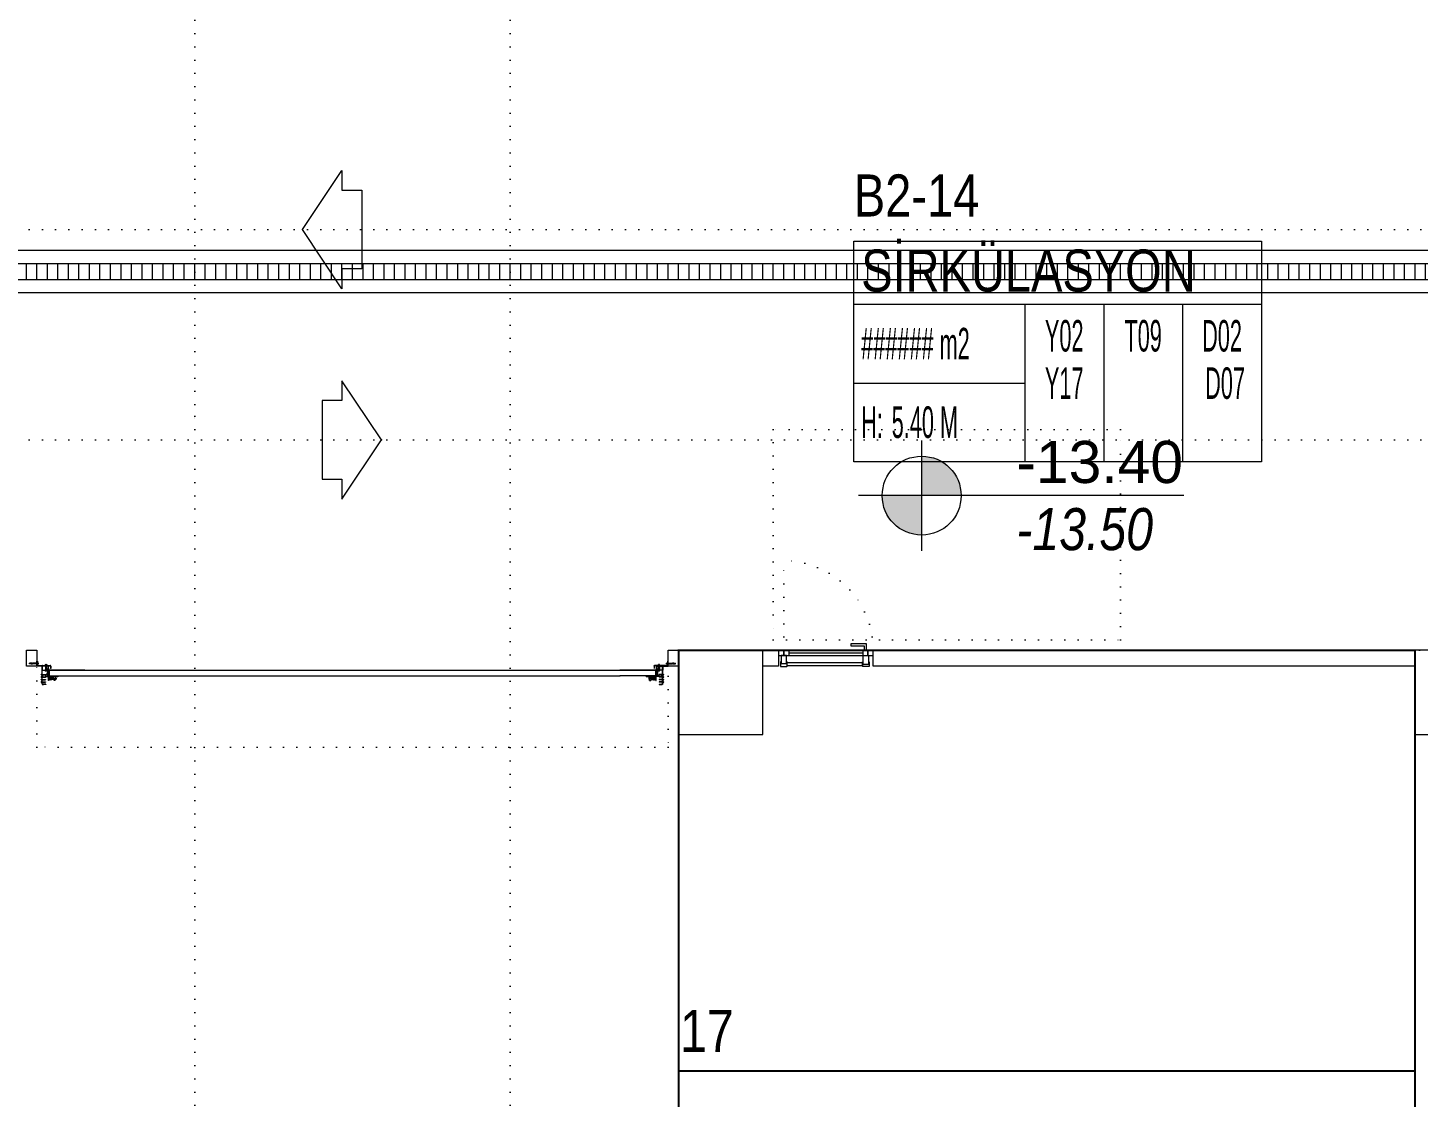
# Model space of a CAD drawing. Header units: metres. Extents: x -17822 to 152406, y -4219 to 19791.
# Drawn here: x 3041 to 4363, y 3655 to 4672 of the extents above; entities that cross this region are included whole.
import ezdxf
from ezdxf.enums import TextEntityAlignment as Align

# ---------------------------------------------------------------- set-up
doc = ezdxf.new("R2010")
doc.units = ezdxf.units.M
doc.header["$LTSCALE"] = 100
doc.header["$MEASUREMENT"] = 0
doc.linetypes.add('DOT2', pattern=[0.125, 0, -0.125])
doc.linetypes.add('HIDDEN', pattern=[0.375, 0.25, -0.125])
doc.layers.get('0').update_dxf_attribs({"color": 9, "lineweight": 9})
for name, color, linetype, lineweight in [('00', 9, 'Continuous', 9), ('01', 9, 'Continuous', 9), ('06B', 9, 'Continuous', 9), ('06D', 9, 'Continuous', 9), ('10', 9, 'Continuous', 9), ('15', 9, 'Continuous', 9), ('20', 9, 'DOT2', 9), ('21', 9, 'Continuous', 9), ('21_mahal200', 9, 'Continuous', 9)]:
    doc.layers.add(name, color=color, linetype=linetype, lineweight=lineweight)
doc.styles.add('Arial', font='arial.ttf', dxfattribs={"height": 2.5})
doc.styles.add('MuuM_TEXT-ITALIC', font='ARIALNI.TTF')
doc.styles.add('MuuM_TEXT-STANDART', font='ARIALN.TTF')

# ---------------------------------------------------------------- blocks, each defined once
blk = doc.blocks.new('p-kolon_80x80')
blk.add_lwpolyline([(-40, -40), (40, -40), (40, 40), (-40, 40)], close=True)
blk = doc.blocks.new('2.bod.sitatik')
at = {"layer": '01'}
for p in [(3700, -4590), (4400, -4590)]:
    blk.add_blockref('p-kolon_80x80', p, dxfattribs=at)
blk = doc.blocks.new('p-işyeri')
at = {"color": 0, "const_width": 2}
blk.add_lwpolyline([(200, 0), (200, 700), (-200, 700), (-200, 0)], close=True, dxfattribs=at)
blk = doc.blocks.new('p-seksiyoonel kapı profil')
for p, q in [((-6.6, 4.1), (-6.8, 4.1)), ((-6.8, -13), (-6.8, 4.1)), ((-6.6, -13), (-6.6, 4.1)), ((-6.3, 4.4), (-6.3, 4.6)), ((-6.3, 4.6), (1, 4.6)), ((-6.3, 4.4), (1, 4.4)), ((-1.4, 1.3), (-1.8, 1.6)), ((-1.8, 1.6), (-1.8, -2.4)), ((-1.8, 1.6), (-1.8, -2.4)), ((-1.4, 1.3), (-1.4, -2.4)), ((-1.2, 1.2), (-1.2, -2.4)), ((-0.7, 1.6), (-1, 1.3)), ((-1, 1.3), (-1, -2.4)), ((-0.7, 1.6), (-0.7, -2.4)), ((-0.6, 1.6), (-0.6, -2.4)), ((0, 0), (33.9, 0)), ((0, 0), (0, 0)), ((1, 4.4), (1, 4.6)), ((1.3, 4.1), (1.5, 4.1)), ((1.3, 4.1), (1.3, 1.6)), ((1.5, 1.6), (1.3, 1.6)), ((1.5, 4.1), (1.5, 1.6)), ((-7.8, -4.2), (-7.8, -3.9)), ((-7.5, -3.9), (-7.8, -3.9)), ((-7.5, -4.2), (-7.8, -4.2)), ((-7.8, -4.2), (-7.1, -4.2)), ((-7.8, -4.2), (-7.8, -4.2)), ((-7.8, -6.5), (-7.8, -6.3)), ((-7.5, -6.3), (-7.8, -6.3)), ((-7.5, -6.5), (-7.8, -6.5)), ((-7.8, -6.6), (-7.8, -6.5)), ((-7.8, -6.6), (-7.1, -6.6)), ((-7.8, -8.9), (-7.8, -8.6)), ((-7.5, -8.6), (-7.8, -8.6)), ((-7.5, -8.9), (-7.8, -8.9)), ((-7.8, -8.9), (-7.1, -8.9)), ((-7.8, -8.9), (-7.8, -8.9)), ((-7.8, -11.3), (-7.8, -11)), ((-7.5, -11), (-7.8, -11)), ((-7.5, -11.3), (-7.8, -11.3)), ((-7.8, -11.3), (-7.1, -11.3)), ((-7.8, -11.3), (-7.8, -11.3)), ((-7.5, -3.9), (-6.8, -3.9)), ((-7.5, -4.2), (-7.5, -3.9)), ((-6.8, -4.2), (-7.5, -4.2)), ((-7.5, -6.3), (-6.8, -6.3)), ((-7.5, -6.5), (-7.5, -6.3)), ((-6.8, -6.5), (-7.5, -6.5)), ((-7.5, -8.6), (-6.8, -8.6)), ((-7.5, -8.9), (-7.5, -8.6)), ((-6.8, -8.9), (-7.5, -8.9)), ((-7.5, -11), (-6.8, -11)), ((-7.5, -11.3), (-7.5, -11)), ((-6.8, -11.3), (-7.5, -11.3)), ((-7.1, -3.4), (-6.8, -3.4)), ((-7.1, -3.6), (-7.1, -3.4)), ((-7.1, -3.6), (-7.1, -3.9)), ((-6.8, -3.6), (-7.1, -3.6)), ((-7.1, -4.2), (-7.1, -4.7)), ((-6.8, -4.7), (-7.1, -4.7)), ((-7.1, -5.8), (-6.8, -5.8)), ((-7.1, -6), (-7.1, -5.8)), ((-7.1, -6), (-7.1, -6.3)), ((-6.8, -6), (-7.1, -6)), ((-7.1, -6.5), (-7.1, -7.1)), ((-6.8, -7.1), (-7.1, -7.1)), ((-7.1, -8.1), (-6.8, -8.1)), ((-7.1, -8.4), (-7.1, -8.1)), ((-7.1, -8.4), (-7.1, -8.6)), ((-6.8, -8.4), (-7.1, -8.4)), ((-7.1, -8.9), (-7.1, -9.4)), ((-6.8, -9.4), (-7.1, -9.4)), ((-7.1, -10.5), (-6.8, -10.5)), ((-7.1, -10.7), (-7.1, -10.5)), ((-7.1, -10.7), (-7.1, -11)), ((-6.8, -10.7), (-7.1, -10.7)), ((-7.1, -11.3), (-7.1, -11.8)), ((-6.8, -11.8), (-7.1, -11.8)), ((-6.8, -3.6), (-6.8, -3.4)), ((-6.8, -3.6), (-6.8, -3.9)), ((-6.8, -4.7), (-6.8, -4.2)), ((-6.8, -6), (-6.8, -5.8)), ((-6.8, -6), (-6.8, -6.3)), ((-6.8, -7.1), (-6.8, -6.6)), ((-6.8, -8.4), (-6.8, -8.1)), ((-6.8, -8.4), (-6.8, -8.6)), ((-6.8, -9.4), (-6.8, -8.9)), ((-6.8, -10.7), (-6.8, -10.5)), ((-6.8, -10.7), (-6.8, -11)), ((-6.8, -11.8), (-6.8, -11.3)), ((-6.6, -13), (-6.8, -13)), ((-6.8, -13), (-6.8, -13)), ((-6.6, -3.9), (-3.5, -3.9)), ((-6.6, -4.2), (-3.5, -4.2)), ((-6.6, -6.3), (-3.5, -6.3)), ((-6.6, -6.5), (-3.5, -6.5)), ((-6.6, -8.7), (-3.5, -8.7)), ((-6.6, -8.9), (-3.5, -8.9)), ((-6.6, -11), (-3.5, -11)), ((-6.6, -11.3), (-3.5, -11.3)), ((-3.4, -4.3), (-6, -4.3)), ((-6, -6.1), (-6, -4.3)), ((-6, -4.7), (-6, -4.7)), ((-6, -5.5), (-6, -4.7)), ((-6, -5.7), (-6, -5.5)), ((-6, -5.7), (-6, -5.7)), ((-6, -6.1), (-3.4, -6.1)), ((-3.5, -3.9), (-3.5, -4.2)), ((-3.5, -6.3), (-3.5, -6.5)), ((-3.5, -8.7), (-3.5, -8.9)), ((-3.5, -11), (-3.5, -11.3)), ((-3.4, -6.1), (-3.4, -4.3)), ((-2.1, -4.4), (-3.4, -4.4)), ((-3.4, -6), (-0.6, -6)), ((-2.1, -2.5), (-2.1, -2.4)), ((-2.1, -2.4), (-0.6, -2.4)), ((-2.1, -2.5), (-0.6, -2.5)), ((-2.1, -4.8), (-2.1, -2.5)), ((-2.1, -4.8), (-0.6, -4.8)), ((-1.6, -3.4), (-1.7, -3.6)), ((-1.7, -3.6), (-1.7, -3.7)), ((-1.7, -3.6), (-1.7, -3.8)), ((-1.7, -3.7), (-1.7, -3.9)), ((-1.7, -3.8), (-1.6, -3.9)), ((-1.7, -3.9), (-1.6, -4)), ((-1.4, -3.3), (-1.6, -3.3)), ((-1.6, -3.3), (-1.6, -3.4)), ((-1.6, -3.8), (-1.4, -3.6)), ((-1.6, -3.9), (-1.5, -4)), ((-1.6, -4), (-1.5, -4.1)), ((-1.5, -4), (-1.4, -4)), ((-1.5, -4.1), (-1.4, -4.1)), ((-1.3, -3.2), (-1.4, -3.3)), ((-1.4, -3.3), (-1.4, -3.6)), ((-1.4, -4), (-1.2, -4.1)), ((-1.4, -4.1), (-1.2, -4.1)), ((-1.2, -3.2), (-1.3, -3.2)), ((-1.2, -3.2), (-1.2, -3.5)), ((-1, -3.3), (-1.2, -3.2)), ((-1.2, -4.1), (-1.1, -4)), ((-1.2, -4.1), (-1.1, -4.1)), ((-1.1, -4), (-1, -4)), ((-1.1, -4.1), (-1, -4.1)), ((-1, -3.3), (-1, -3.6)), ((-0.9, -3.3), (-1, -3.3)), ((-1, -3.6), (-0.8, -3.8)), ((-1, -4), (-0.9, -3.9)), ((-1, -4.1), (-0.9, -4)), ((-0.8, -3.4), (-0.9, -3.3)), ((-0.9, -3.9), (-0.8, -3.8)), ((-0.9, -4), (-0.8, -3.9)), ((-0.8, -3.6), (-0.8, -3.4)), ((-0.8, -3.7), (-0.8, -3.6)), ((-0.8, -3.8), (-0.8, -3.6)), ((-0.8, -3.9), (-0.8, -3.7)), ((-0.1, 0), (-0.6, 0)), ((-0.6, -2), (-0.6, 0)), ((-0.6, -0.6), (-0.6, -0.7)), ((-0.6, -1.7), (-0.6, -1.7)), ((-0.6, -2), (-0.1, -2)), ((-0.6, -2), (-0.6, -2.4)), ((-0.6, -2.4), (-0.6, -2.5)), ((-0.6, -2.4), (-0.1, -2.4)), ((-0.6, -2.5), (-0.6, -2.5)), ((-0.6, -3.2), (-0.6, -2.5)), ((-0.6, -2.5), (-0.2, -2.5)), ((-0.6, -4.8), (-0.6, -3.2)), ((-0.6, -3.2), (-0.5, -3.2)), ((-0.6, -5.8), (-0.6, -4.8)), ((-0.6, -4.8), (-0.5, -4.8)), ((-0.6, -4.8), (-0.6, -5.3)), ((-0.1, -5.3), (-0.6, -5.3)), ((-0.6, -9.6), (-0.6, -5.3)), ((-0.6, -5.8), (-0.6, -5.8)), ((-0.6, -6), (-0.6, -5.8)), ((-0.1, -9.6), (-0.6, -9.6)), ((-0.5, -3.2), (-0.4, -3.2)), ((-0.5, -4.8), (-0.5, -3.2)), ((-0.4, -4.8), (-0.5, -4.8)), ((-0.4, -3.1), (-0.3, -2.9)), ((-0.4, -3.2), (-0.4, -3.1)), ((-0.3, -4.8), (-0.4, -4.8)), ((-0.3, -2.7), (-0.2, -2.5)), ((-0.3, -2.9), (-0.3, -2.7)), ((-0.2, -4.8), (-0.3, -4.8)), ((-0.3, -4.8), (-0.3, -4.8)), ((-0.2, -2.5), (-0.2, -2.5)), ((-0.2, -2.5), (-0.1, -2.5)), ((-0.1, -4.8), (-0.2, -4.8)), ((-0.2, -4.8), (-0.2, -4.8)), ((-0.1, -5.8), (-0.2, -5.8)), ((-0.2, -5.8), (0.4, -5.8)), ((-0.1, -0.2), (-0.1, 0)), ((-0.1, -0.2), (0, -0.2)), ((-0.1, -5.3), (-0.1, -0.2)), ((-0.1, -2.5), (-0.1, -2.4)), ((-0.1, -2.5), (-0.1, -2.5)), ((-0.1, -4.8), (-0.1, -4.8)), ((-0.1, -4.8), (-0.1, -4.8)), ((-0.1, -5.3), (0, -5.3)), ((-0.1, -5.8), (-0.1, -5.3)), ((0.4, -5.8), (-0.1, -5.8)), ((0.1, -5.8), (-0.1, -5.8)), ((-0.1, -9.6), (-0.1, -5.8)), ((33.9, 0), (0, 0)), ((0, 0), (0, -0.4)), ((0, -0.4), (0, -0.5)), ((0, -0.5), (0, -0.6)), ((0, -0.6), (0, -0.6)), ((0, -0.6), (0, -0.9)), ((0, -0.9), (0, -0.9)), ((0, -0.9), (0, -0.9)), ((0, -0.9), (0, -1.5)), ((0, -1.5), (0, -1.6)), ((0, -1.6), (0, -2.1)), ((0, -2.1), (0, -2.2)), ((0, -2.2), (0, -2.3)), ((0, -2.3), (0, -2.7)), ((0, -2.7), (0, -3.1)), ((0, -3.1), (0, -3.2)), ((0, -3.2), (0, -3.4)), ((0, -3.4), (0, -4.5)), ((0, -4.5), (0, -4.5)), ((0, -4.5), (0, -4.5)), ((0, -4.5), (0, -4.8)), ((0, -4.8), (0, -4.8)), ((0, -4.8), (0, -4.9)), ((0, -4.9), (0, -5.1)), ((0, -5.1), (0, -5.4)), ((0, -5.4), (33.9, -5.4)), ((0.1, -5.8), (0.1, -5.4)), ((0.1, -5.8), (0.1, -5.9)), ((0.3, -5.8), (0.1, -5.8)), ((0.1, -5.8), (0.2, -5.8)), ((0.4, -5.9), (0.1, -5.9)), ((0.1, -5.9), (0.4, -5.9)), ((0.4, -6.6), (0.1, -6.6)), ((0.1, -7.6), (0.4, -7.6)), ((0.1, -8.7), (0.1, -8.3)), ((0.4, -8.3), (0.1, -8.3)), ((2.2, -8.7), (0.1, -8.7)), ((0.3, -5.8), (0.3, -5.4)), ((0.3, -5.8), (0.4, -5.8)), ((0.4, -5.4), (0.4, -5.5)), ((0.4, -5.8), (0.4, -5.4)), ((0.4, -5.5), (0.4, -5.5)), ((0.4, -5.5), (0.4, -5.6)), ((0.4, -5.6), (0.4, -5.7)), ((0.4, -5.7), (0.4, -5.8)), ((0.4, -8.4), (0.4, -5.8)), ((3.9, -5.8), (0.4, -5.8)), ((0.4, -8.4), (0.4, -5.8)), ((0.4, -5.8), (0.4, -5.8)), ((3.9, -8.4), (0.4, -8.4)), ((0.4, -8.4), (0.4, -8.4)), ((0.9, -7.1), (0.9, -7.2)), ((1, -7.1), (0.9, -7.1)), ((0.9, -7.2), (1, -7.4)), ((1, -7.4), (1.1, -7.6)), ((1.1, -7.6), (1.2, -7.8)), ((1.1, -9.2), (1.1, -8.7)), ((1.2, -9.2), (1.1, -9.2)), ((1.1, -9.2), (1.1, -9.2)), ((1.1, -9.2), (1.2, -9.2)), ((1.1, -9.2), (1.1, -9.2)), ((1.1, -9.2), (1.1, -9.2)), ((1.2, -9.2), (1.1, -9.2)), ((1.3, -6.8), (1.2, -7)), ((1.2, -7), (1.2, -7.2)), ((1.2, -7.2), (1.3, -7.4)), ((1.2, -7.8), (1.3, -8)), ((1.2, -9.2), (1.2, -8.7)), ((1.2, -9.2), (1.4, -9.2)), ((1.4, -9.2), (1.2, -9.2)), ((1.6, -9.2), (1.2, -9.2)), ((1.2, -9.2), (1.2, -9.2)), ((1.4, -6.4), (1.3, -6.6)), ((1.3, -6.6), (1.3, -6.8)), ((1.3, -7.1), (1.4, -6.9)), ((1.4, -7.3), (1.3, -7.1)), ((1.3, -7.4), (1.3, -7.6)), ((1.3, -7.6), (1.5, -7.8)), ((1.3, -8), (1.5, -8.1)), ((1.6, -6.2), (1.4, -6.4)), ((1.6, -6.5), (1.4, -6.6)), ((1.4, -6.7), (1.4, -6.6)), ((1.4, -6.6), (1.5, -6.9)), ((1.5, -6.6), (1.4, -6.6)), ((1.4, -6.9), (1.4, -6.7)), ((1.4, -6.9), (1.4, -6.7)), ((1.4, -7.1), (1.4, -6.9)), ((1.4, -7.3), (1.4, -7.1)), ((1.5, -7.5), (1.4, -7.3)), ((1.4, -7.5), (1.4, -7.3)), ((1.5, -7.7), (1.4, -7.5)), ((1.4, -9.2), (1.7, -9.2)), ((1.4, -9.2), (1.4, -9.2)), ((1.6, -9.2), (1.4, -9.2)), ((1.5, -6.5), (1.7, -6.3)), ((1.5, -6.6), (1.6, -6.5)), ((1.5, -6.6), (1.5, -6.5)), ((1.5, -6.6), (1.6, -6.5)), ((1.5, -6.9), (1.5, -6.6)), ((1.5, -6.9), (1.5, -7.2)), ((1.6, -7.1), (1.5, -6.9)), ((1.5, -7.2), (1.5, -7.2)), ((1.5, -7.2), (1.5, -7.5)), ((1.5, -7.7), (1.5, -7.5)), ((1.5, -7.5), (1.5, -7.8)), ((1.5, -7.7), (1.5, -7.7)), ((1.5, -7.8), (1.6, -8)), ((1.6, -7.8), (1.5, -7.8)), ((1.5, -7.8), (1.8, -7.9)), ((1.5, -8.1), (1.7, -8.2)), ((1.7, -6.1), (1.6, -6.2)), ((1.6, -6.5), (1.7, -6.3)), ((1.6, -6.5), (2, -6.3)), ((1.9, -6.3), (1.6, -6.5)), ((1.6, -6.8), (1.7, -6.7)), ((1.6, -6.9), (1.6, -6.8)), ((1.6, -7.1), (1.6, -6.9)), ((1.6, -7.2), (1.6, -7.1)), ((1.6, -7.2), (1.6, -7.1)), ((1.6, -7.5), (1.6, -7.2)), ((1.6, -7.3), (1.6, -7.2)), ((1.6, -7.4), (1.6, -7.3)), ((1.7, -7.6), (1.6, -7.4)), ((1.6, -7.8), (1.6, -7.5)), ((1.7, -7.9), (1.6, -7.8)), ((1.7, -7.9), (1.6, -7.8)), ((1.9, -7.9), (1.6, -7.8)), ((1.6, -8), (1.8, -8.1)), ((1.7, -9.2), (1.6, -9.2)), ((1.9, -6), (1.7, -6.1)), ((1.7, -6.3), (1.9, -6.2)), ((1.7, -6.3), (1.8, -6.2)), ((1.7, -6.6), (1.8, -6.4)), ((1.7, -6.7), (1.7, -6.6)), ((1.8, -7.7), (1.7, -7.6)), ((1.9, -8), (1.7, -7.9)), ((1.8, -8), (1.7, -7.9)), ((1.7, -8.2), (1.9, -8.3)), ((1.7, -9.2), (1.7, -8.7)), ((1.7, -9.2), (1.9, -9.2)), ((1.9, -9.2), (1.7, -9.2)), ((2, -9.2), (1.7, -9.2)), ((1.8, -6.2), (2, -6.1)), ((1.8, -6.4), (1.9, -6.4)), ((1.8, -7.8), (1.8, -7.7)), ((1.9, -7.9), (1.8, -7.8)), ((1.8, -7.9), (2.1, -8)), ((2, -8.1), (1.8, -8)), ((1.8, -8.1), (1.9, -8.2)), ((2.1, -5.9), (1.9, -6)), ((1.9, -6.2), (2.1, -6.1)), ((2, -6.2), (1.9, -6.3)), ((1.9, -6.4), (2, -6.3)), ((2, -7.9), (1.9, -7.9)), ((2.1, -8), (1.9, -7.9)), ((2.1, -8.1), (1.9, -8)), ((1.9, -8.2), (2.1, -8.3)), ((1.9, -8.3), (2.1, -8.3)), ((2.1, -9.2), (1.9, -9.2)), ((1.9, -9.2), (1.9, -9.2)), ((2, -9.2), (1.9, -9.2)), ((2.4, -5.9), (2, -6.2)), ((2, -6.1), (2.2, -6)), ((2, -6.3), (2.1, -6.2)), ((2, -6.3), (2.1, -6.2)), ((2, -6.9), (2.1, -6.8)), ((2.1, -6.9), (2, -7.1)), ((2, -7.1), (2, -6.9)), ((2, -7.1), (2, -7.2)), ((2, -7.2), (2, -7.1)), ((2, -7.2), (2.1, -7.3)), ((2, -7.4), (2, -7.2)), ((2.1, -7.5), (2, -7.4)), ((2.1, -8), (2, -7.9)), ((2.2, -8.2), (2, -8.1)), ((2.1, -9.2), (2, -9.2)), ((2.3, -5.9), (2.1, -5.9)), ((2.1, -6.2), (2.4, -5.9)), ((2.1, -6.1), (2.3, -6)), ((2.1, -6.2), (2.2, -6.1)), ((2.1, -6.8), (2.2, -6.6)), ((2.3, -6.7), (2.1, -6.8)), ((2.1, -6.8), (2.1, -6.9)), ((2.1, -7.3), (2.2, -7.5)), ((2.3, -7.6), (2.1, -7.5)), ((2.1, -8), (2.1, -8)), ((2.1, -8), (2.1, -8)), ((2.1, -8), (2.4, -8.1)), ((2.4, -8.1), (2.1, -8)), ((2.3, -8), (2.1, -8)), ((2.3, -8.2), (2.1, -8.1)), ((2.1, -8.3), (2.4, -8.3)), ((2.1, -8.3), (2.2, -8.3)), ((2.1, -9.2), (2.1, -8.7)), ((2.1, -9.2), (2.1, -9.2)), ((2.2, -6), (2.3, -6)), ((2.2, -6.1), (2.3, -6.1)), ((2.2, -6.6), (2.3, -6.5)), ((2.2, -7.5), (2.3, -7.5)), ((2.5, -8.2), (2.2, -8.2)), ((2.2, -8.7), (2.2, -8.4)), ((4.6, -8.7), (2.2, -8.7)), ((2.4, -5.9), (2.3, -5.9)), ((2.3, -6), (2.3, -6)), ((2.3, -6.1), (2.5, -6.1)), ((2.3, -6.5), (2.5, -6.5)), ((2.5, -6.6), (2.3, -6.6)), ((2.4, -6.6), (2.3, -6.7)), ((2.3, -7.5), (2.5, -7.6)), ((2.3, -7.6), (2.5, -7.6)), ((2.4, -7.7), (2.3, -7.6)), ((2.4, -8.1), (2.3, -8)), ((2.5, -8.2), (2.3, -8.2)), ((2.5, -5.9), (2.4, -5.9)), ((2.4, -5.9), (2.4, -5.9)), ((2.4, -5.9), (2.7, -6.1)), ((2.5, -6.6), (2.4, -6.6)), ((2.6, -7.7), (2.4, -7.7)), ((2.4, -8.1), (2.6, -8.2)), ((2.7, -8.2), (2.4, -8.1)), ((2.5, -8.1), (2.4, -8.1)), ((2.4, -8.3), (2.6, -8.3)), ((2.7, -5.9), (2.5, -5.9)), ((2.5, -6), (2.7, -6)), ((2.5, -6.1), (2.6, -6.1)), ((2.5, -6.5), (2.6, -6.5)), ((2.5, -6.5), (2.5, -6.5)), ((2.5, -6.5), (2.7, -6.6)), ((2.5, -6.5), (2.6, -6.5)), ((2.5, -6.5), (2.6, -6.5)), ((2.7, -6.6), (2.5, -6.6)), ((2.7, -6.6), (2.5, -6.6)), ((2.5, -7.6), (2.7, -7.6)), ((2.5, -7.6), (2.6, -7.6)), ((2.7, -7.6), (2.5, -7.7)), ((2.6, -7.7), (2.5, -7.7)), ((2.5, -7.7), (2.5, -7.7)), ((2.6, -7.7), (2.5, -7.7)), ((2.7, -8.1), (2.5, -8.1)), ((2.5, -8.2), (2.5, -8.2)), ((2.6, -6.1), (2.7, -6.1)), ((2.6, -6.5), (2.8, -6.6)), ((2.6, -6.5), (2.8, -6.5)), ((2.6, -6.5), (2.7, -6.5)), ((2.6, -7.6), (2.8, -7.5)), ((2.8, -7.6), (2.6, -7.7)), ((2.8, -7.6), (2.6, -7.7)), ((2.7, -7.7), (2.6, -7.7)), ((2.7, -8.2), (2.6, -8.2)), ((2.6, -8.3), (2.7, -8.3)), ((2.9, -6), (2.7, -5.9)), ((2.7, -6), (2.9, -6.1)), ((2.7, -6.1), (2.9, -6.1)), ((2.7, -6.1), (3, -6.2)), ((2.7, -6.5), (2.9, -6.6)), ((2.7, -6.6), (2.7, -6.6)), ((2.8, -6.7), (2.7, -6.6)), ((2.7, -6.6), (2.8, -6.7)), ((2.8, -7.5), (2.7, -7.6)), ((2.7, -7.6), (2.7, -7.6)), ((2.9, -7.6), (2.7, -7.7)), ((2.8, -8.1), (2.7, -8.1)), ((2.9, -8.2), (2.7, -8.3)), ((2.8, -8.2), (2.7, -8.2)), ((2.7, -8.3), (2.7, -8.3)), ((2.8, -6.5), (2.9, -6.6)), ((2.8, -6.7), (2.8, -6.6)), ((2.8, -6.6), (2.9, -6.7)), ((2.9, -6.8), (2.8, -6.7)), ((2.8, -6.7), (2.9, -6.7)), ((2.9, -7.4), (2.8, -7.5)), ((2.8, -7.6), (2.8, -7.5)), ((2.8, -7.5), (2.8, -7.5)), ((2.8, -7.5), (2.9, -7.5)), ((2.9, -7.5), (2.8, -7.6)), ((2.9, -7.5), (2.8, -7.6)), ((3.1, -7.9), (2.8, -8.2)), ((2.9, -8), (2.8, -8.1)), ((2.9, -8.1), (2.8, -8.2)), ((3.1, -6.1), (2.9, -6)), ((2.9, -6.1), (3.1, -6.2)), ((2.9, -6.1), (3, -6.2)), ((2.9, -6.6), (3, -6.7)), ((2.9, -6.6), (3, -6.7)), ((2.9, -6.7), (3, -6.8)), ((3, -6.9), (2.9, -6.8)), ((2.9, -7.5), (3, -7.3)), ((3, -7.4), (2.9, -7.5)), ((3, -7.4), (2.9, -7.5)), ((3, -7.5), (2.9, -7.6)), ((3.3, -8), (2.9, -8.2)), ((3.1, -8), (2.9, -8.1)), ((3, -8), (2.9, -8)), ((3, -6.2), (3.1, -6.2)), ((3, -6.2), (3, -6.2)), ((3, -6.2), (3.3, -6.3)), ((3, -6.7), (3.1, -6.9)), ((3, -6.7), (3, -6.9)), ((3, -6.8), (3.1, -6.9)), ((3, -7.1), (3, -6.9)), ((3, -6.9), (3.1, -7)), ((3, -7.2), (3, -7.1)), ((3.1, -7.1), (3, -7.3)), ((3, -7.3), (3, -7.2)), ((3.1, -7.2), (3, -7.4)), ((3, -7.3), (3, -7.4)), ((3.1, -7.4), (3, -7.5)), ((3.1, -7.9), (3, -8)), ((3.2, -6.2), (3.1, -6.1)), ((3.1, -6.2), (3.3, -6.3)), ((3.1, -6.2), (3.2, -6.3)), ((3.1, -6.9), (3.1, -7.1)), ((3.1, -6.9), (3.2, -7)), ((3.2, -7), (3.1, -7.2)), ((3.1, -7), (3.1, -7.2)), ((3.1, -7.2), (3.1, -7.4)), ((3.2, -7.8), (3.1, -7.9)), ((3.3, -7.8), (3.1, -7.9)), ((3.3, -7.9), (3.1, -8)), ((3.2, -6.3), (3.3, -6.4)), ((3.3, -7.7), (3.2, -7.8)), ((3.3, -6.2), (3.4, -6.4)), ((3.3, -6.3), (3.5, -6.4)), ((3.3, -6.4), (3.4, -6.5)), ((3.4, -7.6), (3.3, -7.7)), ((3.6, -7.6), (3.3, -7.8)), ((3.5, -7.7), (3.3, -8)), ((3.4, -7.8), (3.3, -7.9)), ((3.4, -6.5), (3.4, -6.6)), ((3.4, -6.6), (3.5, -6.7)), ((3.5, -7.5), (3.4, -7.6)), ((3.5, -6.4), (3.5, -6.7)), ((3.5, -6.5), (3.6, -6.9)), ((3.5, -6.7), (3.6, -6.9)), ((3.5, -6.7), (3.5, -6.9)), ((3.5, -6.7), (3.6, -7)), ((3.5, -6.9), (3.6, -7)), ((3.6, -7.3), (3.5, -7.4)), ((3.5, -7.4), (3.5, -7.5)), ((3.5, -7.6), (3.5, -7.7)), ((3.6, -6.9), (3.6, -7.3)), ((3.6, -6.9), (3.6, -7.1)), ((3.6, -7), (3.6, -7.1)), ((3.6, -7), (3.6, -7)), ((3.6, -7), (3.6, -7.3)), ((3.6, -7.1), (3.6, -7.2)), ((3.6, -7.1), (3.6, -7.3)), ((3.6, -7.3), (3.6, -7.4)), ((3.6, -7.3), (3.6, -7.6)), ((3.9, -5.5), (3.9, -5.4)), ((3.9, -5.6), (3.9, -5.5)), ((3.9, -5.5), (3.9, -5.5)), ((3.9, -5.7), (3.9, -5.6)), ((3.9, -5.8), (3.9, -5.7)), ((3.9, -8.4), (3.9, -5.8)), ((3.9, -5.8), (4, -5.8)), ((3.9, -7.6), (6.1, -7.6)), ((3.9, -8.3), (6.1, -8.3)), ((3.9, -9.2), (3.9, -8.7)), ((3.9, -9.2), (4, -9.2)), ((4, -9.2), (3.9, -9.2)), ((4.1, -9.2), (3.9, -9.2)), ((4, -5.8), (4, -5.4)), ((4, -5.8), (4, -7.6)), ((8.9, -5.8), (4, -5.8)), ((4.1, -9.2), (4, -9.2)), ((4, -9.2), (4.1, -9.2)), ((4, -9.2), (4, -9.2)), ((4.1, -9.2), (4.1, -8.7)), ((4.1, -9.2), (4.4, -9.2)), ((4.4, -9.2), (4.1, -9.2)), ((4.6, -9.2), (4.1, -9.2)), ((4.1, -9.2), (4.1, -9.2)), ((4.4, -9.2), (4.6, -9.2)), ((4.4, -9.2), (4.4, -9.2)), ((4.6, -9.2), (4.4, -9.2)), ((4.6, -8.3), (4.6, -9.7)), ((5.7, -9.7), (4.6, -9.7)), ((5.7, -9.7), (5.7, -8.3)), ((5.9, -8.7), (5.7, -8.7)), ((5.9, -8.7), (5.9, -8.3)), ((6.1, -7.6), (6.1, -8.3)), ((6.1, -7.6), (6.6, -7.6)), ((6.1, -8.3), (6.6, -8.3)), ((6.3, -7.6), (6.3, -5.8)), ((8, -5.8), (6.6, -5.8)), ((6.6, -5.8), (8.1, -5.8)), ((6.6, -7.6), (6.6, -8.3)), ((6.8, -5.8), (6.8, -5.9)), ((7.8, -5.9), (6.8, -5.9)), ((6.8, -5.9), (7.8, -5.9)), ((7.8, -5.9), (7.8, -5.8)), ((8.9, -5.8), (8.9, -5.4)), ((-6.3, -13.3), (-6.3, -13.5)), ((-3.3, -13.3), (-6.3, -13.3)), ((-3.3, -13.5), (-6.3, -13.5)), ((-6.3, -13.5), (-5.7, -13.5)), ((-6.3, -13.5), (-6.3, -13.5)), ((-5.7, -13.5), (-5.5, -13.5)), ((-5.7, -13.5), (-5.7, -13.5)), ((-5.5, -13.5), (-5.5, -13.5)), ((-3.3, -13.3), (-3.3, -13.5))]:
    blk.add_line(p, q)
for centre, radius, start, end in [((-6.3, 4.1), 0.473, 90, 180), ((-6.3, 4.1), 0.236, 90, 180), ((-1.2, 1.5), 0.295, 225, 269.1856), ((-1.2, 1.5), 0.295, 270.3711, 314.3764), ((1, 4.1), 0.473, 0, 90), ((1, 4.1), 0.236, 0, 90), ((-6.8, -3.9), 0.0295, 180, 258.463), ((-6.8, -4.2), 0.0295, 101.537, 180), ((-6.8, -6.3), 0.0295, 180, 258.463), ((-6.8, -6.6), 0.0295, 101.537, 180), ((-6.8, -8.6), 0.0295, 180, 258.463), ((-6.8, -8.9), 0.0295, 101.537, 180), ((-6.8, -11), 0.0295, 180, 258.463), ((-6.8, -11.3), 0.0295, 101.537, 180), ((-6.3, -13), 0.473, 180, 270), ((-6.3, -13), 0.473, 180, 270), ((-6.3, -13), 0.236, 180, 270), ((-1.2, -3.8), 0.295, 90.8144, 135), ((-1.2, -3.8), 0.295, 45.6236, 89.6289), ((-0.1, -5.3), 0.472, 180, 270), ((-0.1, -5.8), 0.0295, 180, 270), ((0.1, -7.1), 0.502, 90, 116.3511), ((0.1, -7.1), 0.502, 243.6489, 270), ((0.1, -5.9), 0.0177, 180, 270), ((6.6, -5.8), 0.0295, 180, 270), ((6.8, -5.9), 0.0177, 180, 270), ((7.8, -5.9), 0.0177, 270, 0), ((8, -5.8), 0.0295, 270, 0)]:
    blk.add_arc(centre, radius, start, end)
blk = doc.blocks.new('çelik dübel')
at = {"layer": '10', "linetype": 'HIDDEN', "ltscale": 7}
for p, q in [((-87, -2), (-85, 2)), ((-85, -6), (-85, 2)), ((-68, 2), (-85, 2)), ((-75, -6), (-75, 2)), ((-70, -6), (-70, 2)), ((-68, 3), (-58, 2)), ((-68, -7), (-68, 3)), ((-58, -6), (-58, 2)), ((-53, 2), (-58, 2)), ((-8, 2), (-58, 2)), ((-53, -6), (-53, 2)), ((-25, -6), (-25, 2)), ((-25, -6), (-24, 2)), ((-23, -6), (-22, 2)), ((-21, -6), (-20, 2)), ((-19, -6), (-18, 2)), ((-17, -6), (-16, 2)), ((-85, -6), (-87, -2)), ((-68, -6), (-85, -6)), ((-68, -7), (-58, -6)), ((-53, -5), (-58, -5)), ((-8, -6), (-58, -6))]:
    blk.add_line(p, q, dxfattribs=at)
at = {"layer": '10', "linetype": 'Continuous'}
for p, q in [((-15, -6), (-14, 2)), ((-13, -6), (-12, 2)), ((-11, -6), (-10, 1)), ((-10, -9), (-10, 5)), ((-9, 5), (-10, 5)), ((-9, -9), (-9, 5)), ((-8, 2), (-8, 3)), ((-8, -4), (-8, 0)), ((-5, 4), (-7, 4)), ((-5, 1), (-7, 1)), ((-4, 2), (-4, 3)), ((-1, 2), (-4, 2)), ((-4, -4), (-4, 0)), ((-3, -6), (-2, 2)), ((-1, -6), (0, 1)), ((0, -5), (0, 1)), ((-9, -9), (-10, -9)), ((-8, -6), (-8, -7)), ((-5, -5), (-7, -5)), ((-5, -8), (-7, -8)), ((-4, -6), (-4, -7)), ((-1, -6), (-4, -6))]:
    blk.add_line(p, q, dxfattribs=at)
at = {"layer": '10', "color": 4}
for p, q in [((-10, 3), (-10, 5)), ((-10, -7), (-10, -9))]:
    blk.add_line(p, q, dxfattribs=at)
at = {"layer": '10', "linetype": 'HIDDEN'}
for points in [[(-68, 1), (-67, 0), (-67, 0), (-67, 0), (-66, -1), (-66, -1), (-66, -2), (-65, -2), (-65, -3), (-65, -3), (-65, -3), (-65, -3), (-64, -4), (-64, -4), (-64, -3), (-64, -3), (-63, -3), (-63, -3), (-63, -3), (-63, -2), (-62, -2), (-62, -2), (-62, -1), (-62, -1), (-61, -1), (-61, -1), (-61, -1), (-61, 0), (-61, 0), (-60, -1), (-60, -1), (-60, -1), (-60, -1), (-60, -1), (-60, -2), (-59, -2), (-59, -3), (-59, -3), (-59, -3), (-58, -3), (-58, -3)], [(-68, 0), (-68, 0), (-68, 0), (-68, -1), (-68, -1), (-68, -1), (-68, -1), (-68, -1), (-68, -1), (-68, -1), (-68, -1), (-68, -1), (-67, -1), (-67, -1), (-67, -1), (-67, -1), (-67, -1), (-67, -1), (-67, -1), (-67, -1), (-67, -1), (-67, -1), (-67, -1), (-67, -1), (-67, -1), (-67, -1), (-67, -1), (-67, -2), (-67, -2), (-67, -2), (-67, -2), (-67, -2), (-67, -2), (-67, -2), (-67, -2), (-67, -2), (-67, -2), (-67, -2), (-67, -2), (-67, -2), (-67, -2), (-67, -2), (-67, -2), (-66, -2), (-66, -3), (-66, -3), (-66, -3), (-66, -3), (-66, -3), (-66, -3), (-66, -3), (-66, -3), (-66, -3), (-66, -3), (-66, -3), (-66, -3), (-66, -3), (-66, -3), (-66, -3), (-66, -3), (-66, -3), (-66, -4), (-66, -4), (-66, -4), (-66, -4), (-66, -4), (-66, -4), (-66, -4), (-66, -4), (-66, -4), (-66, -4), (-66, -4), (-65, -4), (-65, -4), (-65, -4), (-65, -4), (-65, -4), (-65, -4), (-65, -4), (-65, -4), (-65, -4), (-65, -4), (-65, -4), (-65, -4), (-65, -4), (-65, -4), (-65, -5), (-65, -5), (-65, -5), (-64, -5), (-64, -5), (-64, -5), (-64, -5), (-64, -5), (-64, -5), (-64, -5), (-64, -5), (-64, -5), (-64, -5), (-64, -4), (-64, -4), (-64, -4), (-64, -4), (-64, -4), (-64, -4), (-63, -4), (-63, -4), (-63, -4), (-63, -4), (-63, -4), (-63, -4), (-63, -4), (-63, -4), (-63, -4), (-63, -4), (-63, -4), (-63, -4), (-63, -4), (-63, -4), (-63, -4), (-63, -4), (-63, -4), (-63, -4), (-63, -4), (-63, -4), (-63, -4), (-63, -4), (-63, -4), (-63, -4), (-62, -4), (-62, -4), (-62, -3), (-62, -3), (-62, -3), (-62, -3), (-62, -3), (-62, -3), (-62, -3), (-62, -3), (-62, -3), (-62, -3), (-62, -3), (-62, -3), (-62, -3), (-62, -3), (-62, -3), (-62, -3), (-62, -3), (-62, -3), (-62, -3), (-62, -3), (-62, -3), (-62, -3), (-62, -3), (-62, -3), (-62, -3), (-62, -2), (-61, -2), (-61, -2), (-61, -2), (-61, -2), (-61, -2), (-61, -2), (-61, -2), (-61, -2), (-61, -2), (-61, -2), (-61, -2), (-61, -2), (-61, -2), (-61, -2), (-61, -2), (-61, -2), (-61, -2), (-61, -2), (-61, -2), (-61, -2), (-61, -2), (-61, -2), (-61, -2), (-61, -2), (-61, -2), (-61, -2), (-61, -2), (-61, -2), (-61, -2), (-61, -2), (-61, -2), (-61, -2), (-61, -2), (-61, -2), (-61, -2), (-61, -2), (-61, -2), (-61, -2), (-61, -2), (-61, -2), (-61, -2), (-61, -2), (-61, -2), (-60, -2), (-60, -2), (-60, -2), (-60, -2), (-60, -3), (-60, -3), (-60, -3), (-60, -3), (-60, -3), (-60, -3), (-60, -3), (-60, -3), (-60, -3), (-60, -3), (-60, -3), (-60, -3), (-60, -3), (-60, -3), (-60, -3), (-60, -3), (-60, -3), (-60, -3), (-60, -4), (-60, -4), (-60, -4), (-60, -4), (-60, -4), (-60, -4), (-59, -4), (-59, -4), (-59, -4), (-59, -4), (-59, -4), (-59, -4), (-59, -4), (-59, -4), (-59, -4), (-59, -4), (-58, -4), (-58, -4), (-58, -5)]]:
    blk.add_lwpolyline(points, dxfattribs=at)
at = {"layer": '10', "linetype": 'Continuous'}
for centre, start, end in [((-7, 3), 90, 180), ((-7, 2), 180, 270), ((-7, 0), 90, 180), ((-5, 3), 0, 90), ((-5, 2), 270, 0), ((-5, 0), 0, 90), ((-1, 1), 0, 90), ((-7, -4), 180, 270), ((-7, -6), 90, 180), ((-7, -7), 180, 270), ((-5, -4), 270, 0), ((-5, -6), 0, 90), ((-5, -7), 270, 0), ((-1, -5), 270, 0)]:
    blk.add_arc(centre, 1, start, end, dxfattribs=at)
blk = doc.blocks.new('dsa')
at = {"layer": '10'}
for p, q in [((61905.8, 2715.5, 0), (61905.8, 2715.2, 0)), ((61905.8, 2715.2, 0), (61907.6, 2715.2, 0)), ((61905.8, 2710.3, 0), (61907.6, 2710.3, 0)), ((61905.8, 2710, 0), (61905.8, 2710.3, 0)), ((61907.4, 2715.6, 0), (61906, 2715.6, 0)), ((61907.4, 2709.9, 0), (61906, 2709.9, 0)), ((61906.2, 2715.8, 0), (61906.3, 2715.9, 0)), ((61906.2, 2715.8, 0), (61907.2, 2715.8, 0)), ((61906.2, 2715.8, 0), (61906.2, 2715.8, 0)), ((61906.2, 2715.8, 0), (61906.2, 2715.8, 0)), ((61906.2, 2715.7, 0), (61906.2, 2715.8, 0)), ((61906.2, 2715.6, 0), (61907.2, 2715.7, 0)), ((61906.2, 2715.6, 0), (61906.2, 2715.7, 0)), ((61906.2, 2715.7, 0), (61906.2, 2715.7, 0)), ((61906.2, 2715.6, 0), (61906.2, 2715.6, 0)), ((61906.2, 2715.6, 0), (61906.2, 2715.6, 0)), ((61906.2, 2715.2, 0), (61907.2, 2715.2, 0)), ((61906.2, 2715.1, 0), (61906.2, 2715.2, 0)), ((61906.2, 2715, 0), (61906.2, 2710.5, 0)), ((61906.2, 2710.3, 0), (61907.2, 2710.3, 0)), ((61906.2, 2710.3, 0), (61906.2, 2710.3, 0)), ((61906.7, 2715.9, 0), (61906.3, 2715.9, 0)), ((61906.3, 2715.5, 0), (61906.3, 2715.2, 0)), ((61906.3, 2710, 0), (61906.3, 2710.3, 0)), ((61906.7, 2715.9, 0), (61907.1, 2715.9, 0)), ((61907.2, 2715.8, 0), (61907.1, 2715.9, 0)), ((61907.1, 2715.5, 0), (61907.1, 2715.2, 0)), ((61907.1, 2715.5, 0), (61907.1, 2715.5, 0)), ((61907.1, 2709.9, 0), (61907.1, 2710.3, 0)), ((61907.1, 2709.9, 0), (61907.1, 2710, 0)), ((61907.2, 2715.8, 0), (61907.2, 2715.7, 0)), ((61907.2, 2715.8, 0), (61907.2, 2715.8, 0)), ((61907.2, 2715.8, 0), (61907.2, 2715.8, 0)), ((61907.2, 2715.8, 0), (61907.2, 2715.8, 0)), ((61907.2, 2715.7, 0), (61907.2, 2715.7, 0)), ((61907.2, 2715.7, 0), (61907.2, 2715.7, 0)), ((61907.2, 2715.7, 0), (61907.2, 2715.6, 0)), ((61907.2, 2715.6, 0), (61907.2, 2715.6, 0)), ((61907.2, 2715.2, 0), (61907.2, 2715.1, 0)), ((61907.2, 2715.2, 0), (61907.2, 2715.1, 0)), ((61907.2, 2710.5, 0), (61907.2, 2715, 0)), ((61907.2, 2710.5, 0), (61907.2, 2715, 0)), ((61907.2, 2710.3, 0), (61907.2, 2710.3, 0)), ((61907.2, 2710.3, 0), (61907.2, 2710.3, 0)), ((61907.6, 2715.2, 0), (61907.6, 2715.5, 0)), ((61907.6, 2710.3, 0), (61907.6, 2710, 0))]:
    blk.add_line(p, q, dxfattribs=at)
at = {"layer": '10', "lineweight": 9}
blk.add_line((61906.5, 2715.6, 0), (61906.5, 2715.6, 0), dxfattribs=at)
blk.add_line((61906.5, 2715.6, 0), (61906.5, 2715.6, 0), dxfattribs=at)
at = {"layer": '10', "elevation": 0}
blk.add_lwpolyline([(61898, 2714.5), (61898, 2719.2), (61898.5, 2719.2), (61898.5, 2715.4, 0.414214), (61898.9, 2715), (61909, 2715), (61909, 2714.5), (61898, 2714.5)], format="xyb", dxfattribs=at)
for points in [[(61907.9, 2715), (61905.5, 2715), (61905.5, 2715.1), (61907.9, 2715.1)], [(61907.9, 2710.5), (61905.5, 2710.5), (61905.5, 2710.3), (61907.9, 2710.3)]]:
    blk.add_lwpolyline(points, close=True, dxfattribs=at)
for points in [[(61906.2, 2715.1), (61906.2, 2715.2)], [(61906.2, 2715), (61906.2, 2710.5)], [(61906.2, 2710.3), (61906.2, 2710.3)]]:
    blk.add_lwpolyline(points, dxfattribs=at)
at = {"layer": '10'}
for centre, radius, start, end in [((61906, 2715.3, 0), 0.315, 45.8497, 134.1503), ((61906, 2710.2, 0), 0.315, 225.8497, 314.1503), ((61906.7, 2714.5, 0), 1.12, 66.8701, 113.1299), ((61906.7, 2714.5, 0), 1.12, 66.8701, 113.1299), ((61906.7, 2711, 0), 1.12, 246.8701, 293.1299), ((61906.7, 2711, 0), 1.12, 246.8701, 293.1299), ((61907.4, 2715.3, 0), 0.313, 45.449, 134.551), ((61907.4, 2710.2, 0), 0.313, 225.449, 314.551)]:
    blk.add_arc(centre, radius, start, end, dxfattribs=at)
at = {"color": 7, "extrusion": (0, 0, -1), "xscale": -0.1000000000058208, "yscale": 0.1000000000058208, "zscale": -0.1000000000058208}
blk.add_blockref('çelik dübel', (-61899.5, 2717.1, 0), dxfattribs=at)
blk = doc.blocks.new('K-SE-01')
at = {"layer": '10'}
for points in [[(-682.7, 15), (-154.3, 15)], [(-682.7, 9.6), (-154.3, 9.6)]]:
    blk.add_lwpolyline(points, dxfattribs=at)
for points in [[(-703.7, 5.5), (-703.7, 9.5), (-697.7, 9.5), (-697.7, 5.5)], [(-703.5, 5.7), (-703.5, 9.3), (-697.9, 9.3), (-697.9, 5.7)], [(-113.7, 5.5), (-113.7, 9.5), (-119.7, 9.5), (-119.7, 5.5)], [(-113.9, 5.7), (-113.9, 9.3), (-119.5, 9.3), (-119.5, 5.7)]]:
    blk.add_lwpolyline(points, close=True, dxfattribs=at)
at = {"layer": '10', "elevation": 0}
for points in [[(-703.7, 5.5), (-703.7, 9.5), (-697.7, 9.5), (-697.7, 5.5)], [(-703.5, 5.7), (-703.5, 9.3), (-697.9, 9.3), (-697.9, 5.7)], [(-113.7, 5.5), (-113.7, 9.5), (-119.7, 9.5), (-119.7, 5.5)], [(-113.9, 5.7), (-113.9, 9.3), (-119.5, 9.3), (-119.5, 5.7)]]:
    blk.add_lwpolyline(points, close=True, dxfattribs=at)
at = {"layer": '20'}
blk.add_lwpolyline([(-108.7, 2.7), (-108.7, 82.7), (-708.7, 82.7), (-708.7, 2.7)], dxfattribs=at)
at = {"layer": '10', "xscale": -1, "rotation": 180}
for name, p in [('p-seksiyoonel kapı profil', (-696.9, 9.6)), ('dsa', (-62606.6, 2720, 0))]:
    blk.add_blockref(name, p, dxfattribs=at)
at = {"layer": '10', "rotation": 180}
for name, p in [('p-seksiyoonel kapı profil', (-120.5, 9.6)), ('dsa', (61789.3, 2720, 0))]:
    blk.add_blockref(name, p, dxfattribs=at)
blk = doc.blocks.new('p-ızgara')
at = {"layer": '06D'}
h = blk.add_hatch(dxfattribs=at)
h.set_pattern_fill('_USER', color=252, scale=10, angle=90, style=0, pattern_type=0)
h.set_pattern_definition([(90, (-7e-12, -8630), (-10, 6e-16), [])])
h.paths.add_polyline_path([(7918, -4182.5), (907.5, -4182.5), (907.5, -4197.5), (7918, -4197.5)])
blk.add_lwpolyline([(7918, -4182.5), (907.5, -4182.5), (907.5, -4197.5), (7918, -4197.5)], close=True, dxfattribs=at)
blk = doc.blocks.new('0_elevationtarget-p-bk')
h = blk.add_hatch(color=250)
h.paths.add_polyline_path([(1.875, 0, 0.414214), (0, 1.875), (0, 0)])
h.paths.add_polyline_path([(0, 0), (-1.875, 0, 0.414214), (0, -1.875)])
blk.add_line((0, -2.625), (0, 2.625))
blk.add_lwpolyline([(12.453, 0), (-3, 0)])
blk.add_circle((0, 0), 1.875)
at = {"style": 'Arial'}
blk.add_attdef('BITMISKOT', text='', height=2, dxfattribs=at).set_placement((4.5, 0), align=Align.BOTTOM_LEFT)
at = {"style": 'MuuM_TEXT-ITALIC'}
blk.add_attdef('FINISHINGFLOORLEVEL', text='', height=2, dxfattribs=at).set_placement((4.5, -0.592), align=Align.TOP_LEFT)
blk = doc.blocks.new('K-AL-01A')
at = {"layer": '06B'}
blk.add_lwpolyline([(2634.7, 4254.3), (2634.7, 4260.5), (2619.7, 4260.5), (2619.7, 4258.6), (2632.5, 4258.6), (2632.5, 4258.6), (2632.5, 4254.3), (2634.7, 4254.3)], dxfattribs=at)
at = {"layer": '06D'}
for p, q in [((2638, 4254.3), (2551.1, 4254.3)), ((2551.1, 4249.3), (2638, 4249.3))]:
    blk.add_line(p, q, dxfattribs=at)
for points in [[(2553.6, 4243.2), (2553, 4243.2), (2553, 4239.2, 0.414214), (2553.3, 4238.8), (2558.8, 4238.8, 0.414214), (2559.2, 4239.2), (2559.2, 4243.2), (2558.6, 4243.2)], [(2636.6, 4243.2), (2637.2, 4243.2), (2637.2, 4239.2, -0.414214), (2636.8, 4238.8), (2631.3, 4238.8, -0.414214), (2631, 4239.2), (2631, 4243.2), (2631.6, 4243.2)]]:
    blk.add_lwpolyline(points, format="xyb", dxfattribs=at)
for points in [[(2553.6, 4241.8), (2558.6, 4241.8), (2558.6, 4249.3), (2553.6, 4249.3)], [(2631, 4239.4), (2559.2, 4239.4), (2559.2, 4242.5), (2631, 4242.5)], [(2636.6, 4240.7), (2631.6, 4240.7), (2631.6, 4249.3), (2636.6, 4249.3)]]:
    blk.add_lwpolyline(points, close=True, dxfattribs=at)
at = {"layer": '10'}
for points in [[(2551.1, 4254.3), (2551.1, 4249.3), (2556.1, 4249.3), (2556.1, 4254.3)], [(2556.1, 4254.3), (2556.1, 4249.3), (2561.1, 4249.3), (2561.1, 4254.3)], [(2631.1, 4254.3), (2631.1, 4249.3), (2636.1, 4249.3), (2636.1, 4254.3)], [(2636.1, 4254.3), (2636.1, 4249.3), (2641.1, 4249.3), (2641.1, 4254.3)]]:
    blk.add_lwpolyline(points, close=True, dxfattribs=at)
at = {"layer": '15'}
blk.add_lwpolyline([(2561.1, 4251.8), (2631.1, 4251.8)], dxfattribs=at)
at = {"layer": '20'}
blk.add_lwpolyline([(2556.1, 4254.3), (2556.1, 4339.3)], dxfattribs=at)
blk.add_arc((2556.1, 4254.3), 85, 0, 90, dxfattribs=at)
blk = doc.blocks.new('0_arrow1')
at = {"linetype": 'ByBlock', "lineweight": -2}
blk.add_lwpolyline([(15, -22.5), (-15, -22.5), (-15, -15), (-22.5, -15), (0, 0), (22.5, -15), (15, -15)], close=True, dxfattribs=at)
blk.add_point((0, 0))
blk = doc.blocks.new('0_roomno2')
blk.add_lwpolyline([(19.375, -10.5), (0, -10.5), (0, 0), (19.375, 0)], close=True)
for points in [[(0, -3), (19.375, -3)], [(8.125, -3), (8.125, -10.5)], [(11.875, -3), (11.875, -10.5)], [(15.625, -3), (15.625, -10.5)], [(0, -6.75), (8.125, -6.75)]]:
    blk.add_lwpolyline(points)
at = {"style": 'MuuM_TEXT-STANDART', "width": 0.6}
blk.add_text('H:', height=1.5, dxfattribs=at).set_placement((0.35, -8.608), align=Align.MIDDLE_LEFT)
at = {"style": 'Arial'}
blk.add_attdef('ODANO', (0, 1.17), '', height=2, dxfattribs=at)
blk.add_attdef('MEKANADI', text='', height=2, dxfattribs=at).set_placement((0.35, -3), align=Align.BOTTOM_LEFT)
at = {"style": 'MuuM_TEXT-STANDART', "width": 0.6}
for tag, p in [('YER01', (10, -4.5)), ('TAVAN01', (13.75, -4.5)), ('DUVAR01', (17.5, -4.5)), ('YER02', (10, -6.75)), ('TAVAN02', (13.75, -6.75)), ('DUVAR02', (17.5, -6.75)), ('YER03', (10, -9)), ('TAVAN03', (13.75, -9)), ('DUVAR03', (17.5, -9))]:
    blk.add_attdef(tag, text='', height=1.5, dxfattribs=at).set_placement(p, align=Align.MIDDLE_CENTER)
for tag, p in [('M2', (0.35, -4.875)), ('TEMIZTAVANYUKSEKLIGI', (1.8, -8.608))]:
    blk.add_attdef(tag, text='', height=1.5, dxfattribs=at).set_placement(p, align=Align.MIDDLE_LEFT)
blk = doc.blocks.new('2.bod.Mimari')
at = {"layer": '00'}
for points in [[(3040, -4550), (3050, -4550), (3050, -4565), (3040, -4565)], [(3650, -4550), (3660, -4550), (3660, -4565), (3650, -4565)], [(3740, -4550), (3755, -4550), (3755, -4565), (3740, -4565)], [(3845, -4550), (4360, -4550), (4360, -4565), (3845, -4565)]]:
    blk.add_lwpolyline(points, close=True, dxfattribs=at)
at = {"layer": '06D', "linetype": 'DOT2'}
for points in [[(1100, -4330, 0.163259), (1100, -4330), (1100, -2250, -0.4142136), (1700, -1650), (2900, -1650, -0.4142136), (3500, -2250), (3500, -4330), (3500, -4330)], [(1400, -4180), (1400, -4180, 0.3750376), (1400, -4180), (1400, -2250, -0.4142136), (1700, -1950), (2900, -1950, -0.4142136), (3200, -2250), (3200, -4330, -0.4142136), (3200, -4330), (3200, -4330)], [(375, -5889.88), (375, -4630, -0.3693847), (825, -4150), (8420, -4150)], [(525, -5909.88), (525, -4650, -0.4142136), (825, -4350), (8520, -4350)]]:
    blk.add_lwpolyline(points, format="xyb", dxfattribs=at)
at = {"layer": '06D'}
blk.add_lwpolyline([(907.5, -4210), (8397.52, -4210), (8397.52, -3773.53), (8357.52, -3773.53), (8357.52, -4170), (907.5, -4170)], close=True, dxfattribs=at)
at = {"layer": '06D', "linetype": 'DOT2'}
for points in [[(3200, -4327.5), (3200, -7755), (3200, -8105)], [(3500, -4327.5), (3500, -7755), (3500, -8105)]]:
    blk.add_lwpolyline(points, dxfattribs=at)
at = {"layer": '20'}
for points in [[(3750, -4540), (4080, -4540), (4080, -4340), (3750, -4340)], [(3660, -6230), (4440, -6230), (4440, -4550), (3660, -4550)]]:
    blk.add_lwpolyline(points, close=True, dxfattribs=at)
blk.add_blockref('K-AL-01A', (1203.92, -8804.27))
at = {"layer": '06D'}
blk.add_blockref('p-ızgara', (0, 0), dxfattribs=at)
at = {"layer": '06D', "yscale": 2.5, "zscale": 2.5}
for p, xscale, rotation in [((3302.5, -4150), 2.5, 90), ((3377.5, -4350), -2.5, 270)]:
    blk.add_blockref('0_arrow1', p, dxfattribs=dict(at, xscale=xscale, rotation=rotation))
at = {"layer": '06D', "color": 89, "linetype": 'HIDDEN', "true_color": 0x2e4d23, "rotation": 90}
for p in [(4360, -4750), (4360, -5150)]:
    blk.add_blockref('p-işyeri', p, dxfattribs=at)
at = {"layer": '10', "xscale": -1, "rotation": 180}
blk.add_blockref('K-SE-01', (3758.67, -4559.5), dxfattribs=at)
at = {"layer": '21', "xscale": 20, "yscale": 20, "zscale": 20}
blk.add_blockref('0_elevationtarget-p-bk', (3891.04, -4403.01), dxfattribs=at).add_auto_attribs({'BITMISKOT': '-13.40', 'FINISHINGFLOORLEVEL': '-13.50'})
at = {"layer": '21_mahal200'}
ref = blk.add_blockref('0_roomno2', (3826.55, -4160.99), dxfattribs=dict(at, xscale=20, yscale=20, zscale=20))
ref.add_attrib('ODANO', 'B2-14', (3826.55, -4137.59), dxfattribs={"layer": '0', "height": 40, "style": 'Arial', "width": 0.8})
ref.add_attrib('MEKANADI', 'SİRKÜLASYON', dxfattribs={"layer": '0', "height": 40, "style": 'Arial', "width": 0.8}).set_placement((3833.55, -4220.99), align=Align.BOTTOM_LEFT)
ref.add_attrib('M2', '###### m2', dxfattribs={"layer": '0', "height": 30, "style": 'MuuM_TEXT-STANDART', "width": 0.6}).set_placement((3833.55, -4258.49), align=Align.MIDDLE_LEFT)
ref.add_attrib('TEMIZTAVANYUKSEKLIGI', '5.40 M', dxfattribs={"layer": '0', "height": 30, "style": 'MuuM_TEXT-STANDART', "width": 0.6}).set_placement((3862.55, -4333.15), align=Align.MIDDLE_LEFT)
ref.add_attrib('YER01', 'Y02', dxfattribs={"layer": '0', "height": 30, "style": 'MuuM_TEXT-STANDART', "width": 0.6}).set_placement((4026.55, -4250.99), align=Align.MIDDLE_CENTER)
ref.add_attrib('TAVAN01', 'T09', dxfattribs={"layer": '0', "height": 30, "style": 'MuuM_TEXT-STANDART', "width": 0.6}).set_placement((4101.55, -4250.99), align=Align.MIDDLE_CENTER)
ref.add_attrib('DUVAR01', 'D02', dxfattribs={"layer": '0', "height": 30, "style": 'MuuM_TEXT-STANDART', "width": 0.6}).set_placement((4176.55, -4250.99), align=Align.MIDDLE_CENTER)
ref.add_attrib('YER02', 'Y17', dxfattribs={"layer": '0', "height": 30, "style": 'MuuM_TEXT-STANDART', "width": 0.6}).set_placement((4026.55, -4295.99), align=Align.MIDDLE_CENTER)
ref.add_attrib('DUVAR02', ' D07', dxfattribs={"layer": '0', "height": 30, "style": 'MuuM_TEXT-STANDART', "width": 0.6}).set_placement((4176.55, -4295.99), align=Align.MIDDLE_CENTER)
at = {"layer": '21', "style": 'MuuM_TEXT-STANDART'}
blk.add_text('17', height=40, dxfattribs=at).set_placement((3712.34, -4943.96), align=Align.BOTTOM_RIGHT)

msp = doc.modelspace()

# ---------------------------------------------------------------- block references
for name in ['2.bod.sitatik', '2.bod.Mimari']:
    msp.add_blockref(name, (0, 8630))

doc.saveas('drawing.dxf')
